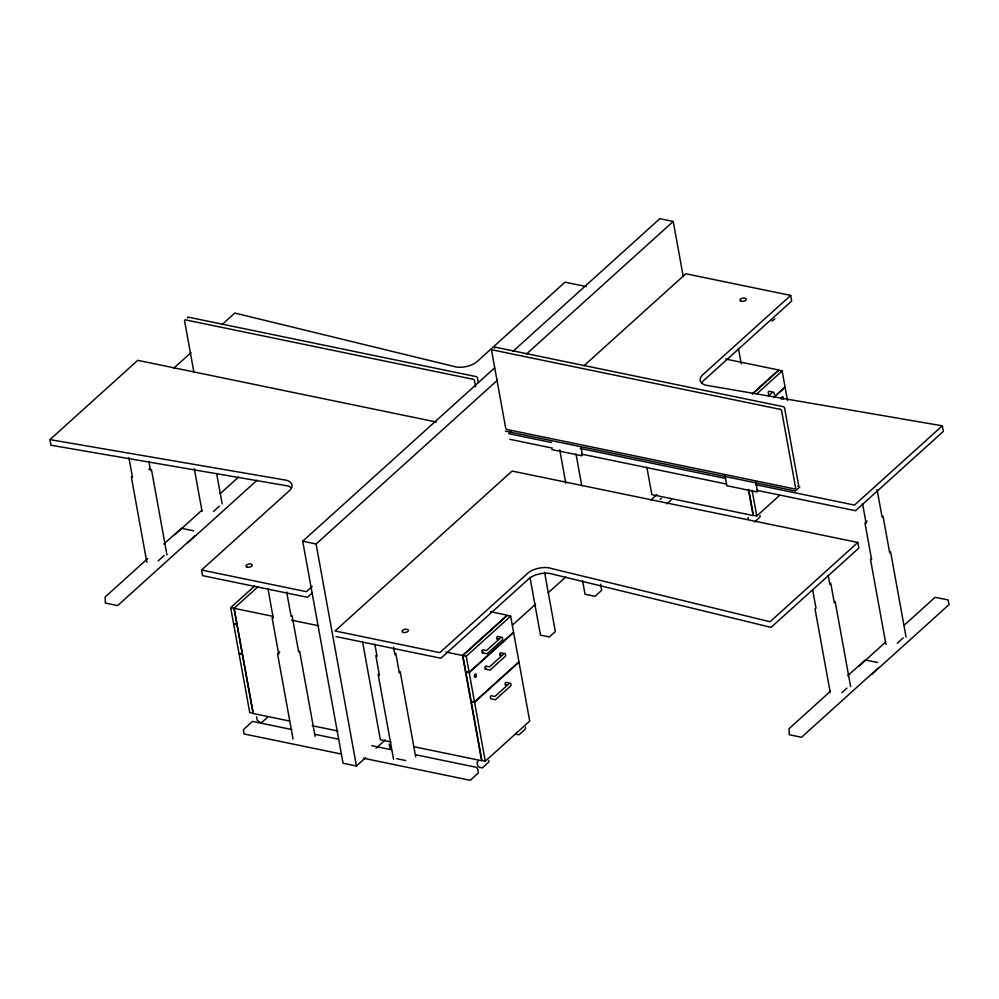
<?xml version="1.0" encoding="UTF-8"?>
<svg xmlns="http://www.w3.org/2000/svg" width="999" height="999" viewBox="0 0 999 999"><rect width="100%" height="100%" fill="white"/><g stroke="black" fill="none" stroke-linecap="round" stroke-linejoin="round"><path stroke-width="1.5" d="M256.606 716.807L257.218 720.217L260.377 722.502L261.925 722.389L267.345 717.494M389.198 744.205L389.822 747.602L391.246 749.1M488.911 760.426L488.773 762.037L482.38 767.919L479.095 767.244L477.672 765.746L477.06 762.349L478.034 761.35M525.561 727.322L525.424 728.933L519.043 734.827L515.759 734.14M748.089 519.08L748.214 517.47M760.064 515.546L759.939 517.145L754.632 522.065M174.95 534.69L201.736 510.327M858.828 666.383L885.614 642.007M774.837 318.931L771.977 321.129M660.364 499.313L661.338 498.326M291.221 487.724A16.284 8.142 -10.3 0 0 287.6 485.901L50.974 445.242L49.95 439.622L137.75 360.339L436.263 422.003M173.589 368.344L190.921 352.697M222.115 324.525L234.815 313.049L456.618 367.095A16.284 8.142 -10.3 0 0 477.16 361.513L564.997 282.18L586.276 286.576M147.69 558.578L105.145 597.002L105.382 603.059L117.645 605.594L195.03 535.714M163.786 544.043L181.431 528.284L193.706 530.819M220.142 493.706L238.536 477.097M158.154 560.889L164.098 555.519M213.424 511.538L219.368 506.156M187.8 542.794L257.093 480.219M312.05 593.106L307.417 597.29L202.585 575.636L201.561 570.017L289.41 490.684A16.284 8.142 -10.3 0 0 286.576 480.269L49.95 439.622M365.684 757.642L356.443 765.996L343.057 763.224L302.709 541.221L494.567 367.957M513.061 351.261L659.839 218.706L673.226 221.466L683.241 276.586M258.142 586.6L234.016 608.329L236.925 624.338L233.579 623.638L230.669 607.629L254.595 586.026M302.709 541.221L316.096 543.98L497.552 380.119M526.448 354.021L673.226 221.466M312.188 586.438L306.406 591.67L201.561 570.017M511.076 431.58L508.753 433.678L551.411 442.482M583.99 365.734L685.838 273.763L790.671 295.417L791.695 301.036L703.858 380.357A16.284 8.142 -10.3 0 0 701.56 383.404M279.732 651.91L277.56 653.87L293.044 739.06M790.671 295.417L702.834 374.737A16.284 8.142 -10.3 0 0 705.656 385.152L942.282 425.811L943.306 431.431L855.519 510.714L756.518 490.259M445.891 652.047L462.512 655.481L507.155 615.172L490.534 611.738M752.309 393.768L778.646 369.992L725.736 359.066M462.874 655.594L507.305 615.471L510.651 616.158L513.561 632.167L469.13 672.302L465.784 671.603L462.874 655.594L466.221 656.293L510.651 616.158M752.584 393.956L778.795 370.292L782.142 370.991L785.052 387L773.651 397.29M757.067 393.618L782.142 370.991M376.086 748.251L385.339 739.897M512.462 625.087L535.576 604.208M548.301 592.732L565.634 577.072M651.161 499.837L656.942 494.617M500.374 638.024L486.525 650.536L482.829 649.775L481.905 650.611L482.305 652.797L483.229 651.96M498.002 638.611L497.077 639.447L496.678 637.262L497.602 636.425L502.347 637.412L502.747 639.597L487.05 653.771L482.305 652.797M768.393 395.979L771.865 392.844M469.18 672.627L513.611 632.492L518.943 661.8L474.513 701.935L471.166 701.236L465.834 671.927L469.18 672.627L474.513 701.935M773.713 397.614L785.102 387.325L787.499 400.512M666.77 503.908L671.103 499.999M503.346 654.357L489.485 666.87L485.801 666.108L484.877 666.945L485.277 669.13L486.201 668.294M500.974 654.944L500.049 655.781L499.65 653.596L500.574 652.759L505.319 653.746L505.719 655.931L490.01 670.104L485.277 669.13M474.575 702.247L519.005 662.125L529.707 721.066L485.277 761.188L481.93 760.501L471.228 701.56L474.575 702.247L485.277 761.188M506.356 684.577L505.432 685.414L505.032 683.229L505.956 682.392L510.701 683.366L511.101 685.551L495.404 699.737L490.659 698.751L490.259 696.565L491.183 695.741L494.867 696.503L508.728 683.99M748.75 489.635L753.421 515.322L756.767 516.008L779.557 495.429M799.799 486.975L795.341 491.008L505.369 431.106M942.282 425.811L854.495 505.094L755.494 484.64M867.082 521.128L864.972 523.039L871.603 559.552M857.816 542.469L770.029 621.753L548.226 567.707A16.284 8.142 -10.3 0 0 527.684 573.289L439.847 652.622L335.015 630.968L512.087 471.053L857.816 542.469L858.84 548.089L771.053 627.372L549.238 573.326A16.284 8.142 -10.3 0 0 528.708 578.908L440.871 658.241L336.026 636.588M830.419 691.296L789.023 728.683L789.26 734.74L801.523 737.274L878.908 667.394M847.664 675.724L865.309 659.964L877.584 662.499M904.008 625.386L935.064 597.352L948.076 599.887L949.05 604.607L871.677 674.487M842.032 692.582L846.99 688.099M897.289 643.219L903.246 637.849M580.344 448.464L725.037 478.346M509.777 439.298L552.422 448.101M581.368 454.083L726.048 483.966M551.785 449.575L581.905 455.794M756.992 491.958L726.885 485.739L725.062 475.699M148.714 469.193L151.498 469.767L166.97 554.957M230.669 607.629L273.401 616.42M291.546 620.167L318.743 625.786M289.498 721.016L253.234 713.523L234.103 608.304M312.175 725.699L337.874 731.006M390.946 741.97L380.369 739.784L362.637 642.195M413.623 746.653L481.63 760.714L462.512 655.481M371.653 745.666L391.371 749.737M415.646 754.757L476.311 767.282L477.634 768.668L478.409 772.901L470.217 780.294L363.386 758.229M291.745 729.532L252.435 721.415L243.344 729.732L244.106 733.965L341.558 754.083M314.423 734.215L338.611 739.21M396.753 758.703L405.669 760.539M268.931 589.31L268.044 589.035L273.239 618.081M890.596 551.873L906.081 637.062M883.041 516.258L889.672 552.772M877.11 489.66L882.092 517.082M862.549 503.633L866.145 523.439M870.466 559.228L885.951 644.417M835.139 601.41L850.611 686.588M830.731 583.129L834.327 602.909M828.221 575.399L829.882 584.54M812.662 589.909L815.983 608.166M815.009 608.753L830.206 692.419M774.237 394.418L773.838 392.232L769.093 391.246L768.169 392.083L768.568 394.268M738.473 348.551L741.233 363.773M755.731 481.418L757.554 491.458M752.097 490.322L756.767 516.008M748.413 489.61L753.121 515.534L651.86 494.617L646.865 467.157M580.894 446.678L582.454 455.282M600.599 584.228L601.698 590.297L595.042 596.316L585.039 594.255L582.567 580.606M575.986 453.908L581.793 485.851M559.727 449.837L565.809 483.304M544.567 572.24L555.344 631.568L549.4 636.937L540.471 635.102L529.97 577.297M478.334 382.555L477.51 378.009A1.361 0.912 47.9 0 0 476.186 376.623L188.449 317.183A1.361 0.912 47.9 0 0 187.537 318.107M475.636 386.763L474.537 380.694A1.361 0.912 47.9 0 0 473.214 379.308L185.464 319.88A1.361 0.912 47.9 0 0 184.565 320.804L193.931 372.315M466.221 656.293L469.13 672.302M400.187 671.615L415.671 756.792M395.754 653.259L399.35 673.039M393.556 647.127L394.942 654.745M374.85 644.23L377.073 656.418M375.811 655.506L379.408 675.287M378.134 674.275L393.606 759.465M316.096 543.98L356.443 765.996M299.625 651.211L315.097 736.388M292.033 615.509L298.676 652.022M286.688 592.032L291.121 616.42M272.103 617.757L278.733 654.27M216.633 473.476L222.165 503.896M194.293 468.656L202.035 511.251M148.913 461.538L150.574 470.666M128.908 457.667L132.505 477.447M131.369 477.122L146.841 562.312M781.418 399.225A1.698 0.924 -78.3 0 1 782.579 396.715A1.698 0.924 -78.3 0 1 783.041 399.213M494.63 348.164A1.361 0.912 47.9 0 1 495.529 347.24L783.266 406.68A1.361 0.912 47.9 0 1 784.602 408.067L798.638 485.339A1.361 0.912 47.9 0 1 797.739 486.263M780.294 409.365L492.557 349.925A1.361 0.912 47.9 0 0 491.645 350.849L505.694 428.121A1.361 0.912 47.9 0 0 507.017 429.508L794.754 488.948A1.361 0.912 47.9 0 0 795.666 488.024L781.618 410.751A1.361 0.912 47.9 0 0 780.294 409.365M236.988 624.662L233.641 623.963L238.961 653.271L242.307 653.958L236.988 624.662M242.37 654.283L239.023 653.596L249.738 712.537L253.084 713.224L242.37 654.283M741.358 301.298A3.209 1.611 -10.3 0 0 746.278 299.375A3.209 1.611 -10.3 0 0 741.708 298.439A3.209 1.611 -10.3 0 0 741.358 301.298M247.34 567.207A3.209 1.611 -10.3 0 0 252.26 565.284A3.209 1.611 -10.3 0 0 247.69 564.348A3.209 1.611 -10.3 0 0 247.34 567.207M475.624 677.072A1.698 0.924 -78.3 0 0 476.024 674.175A1.698 0.924 -78.3 0 0 474.413 675.624A1.698 0.924 -78.3 0 0 475.624 677.072M403.446 632.467A3.209 1.611 -10.3 0 0 408.379 630.556A3.209 1.611 -10.3 0 0 403.808 629.607A3.209 1.611 -10.3 0 0 403.446 632.467"/></g></svg>
